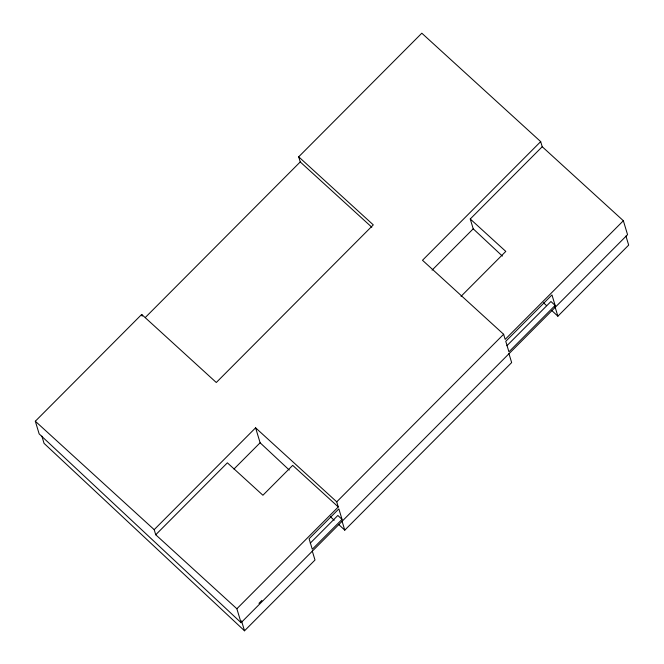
<?xml version="1.0" encoding="UTF-8"?>
<svg xmlns="http://www.w3.org/2000/svg" width="664" height="664" viewBox="0 0 664 664"><rect width="100%" height="100%" fill="white"/><g stroke="black" fill="none" stroke-linecap="round" stroke-linejoin="round"><path stroke-width="1" d="M35.325 421.233L141.689 314.445L216.29 382.497L373.292 224.872L298.692 156.82L421.814 33.2L540.679 141.615L542.222 146.727L623.355 220.738L627.563 234.674L241.073 622.699L39.151 433.891L35.325 421.233L154.189 529.648L155.733 534.761L236.865 608.764L241.073 622.699M145.424 317.367L300.236 161.941L298.692 156.82M154.189 529.648L255.598 427.824L336.739 501.835L338.283 506.947L236.865 608.764M540.679 141.615L422.495 260.271L503.627 334.274L505.171 339.387L623.355 220.738M155.733 534.761L227.378 462.825L262.919 495.244L292.691 465.364L338.283 506.947M502.374 256.088L473.216 228.823L470.253 218.987L542.222 146.727M233.977 469.016L260.114 442.78L255.598 427.824M432.065 270.148L473.216 228.823M461.024 296.351L505.794 251.407L470.253 218.987M336.739 501.835L503.627 334.274M310.262 543.16L337.851 515.463L342.035 519.381L312.271 549.261L309.1 538.761L338.864 508.881L342.035 519.381M506.906 345.728L550.954 301.514L555.137 305.423L508.923 351.82L505.76 341.321L551.967 294.924L555.137 305.423M258.952 603.344L261.857 600.422M41.865 436.115L44.048 443.353L244.518 630.8L314.993 560.034L312.263 550.995M338.723 524.502L344.765 530.154L511.654 362.594L508.923 353.547M551.826 310.553L557.868 316.197L628.675 245.107L625.944 236.069M300.236 161.941L371.798 227.212M543.517 302.784L546.538 305.606M260.114 442.78L289.272 470.046M330.415 516.741L334.191 520.269M554.863 306.253L557.868 316.197M342.035 521.107L344.765 530.154M241.513 620.848L244.518 630.8M141.689 314.445L142.204 316.155"/></g></svg>
